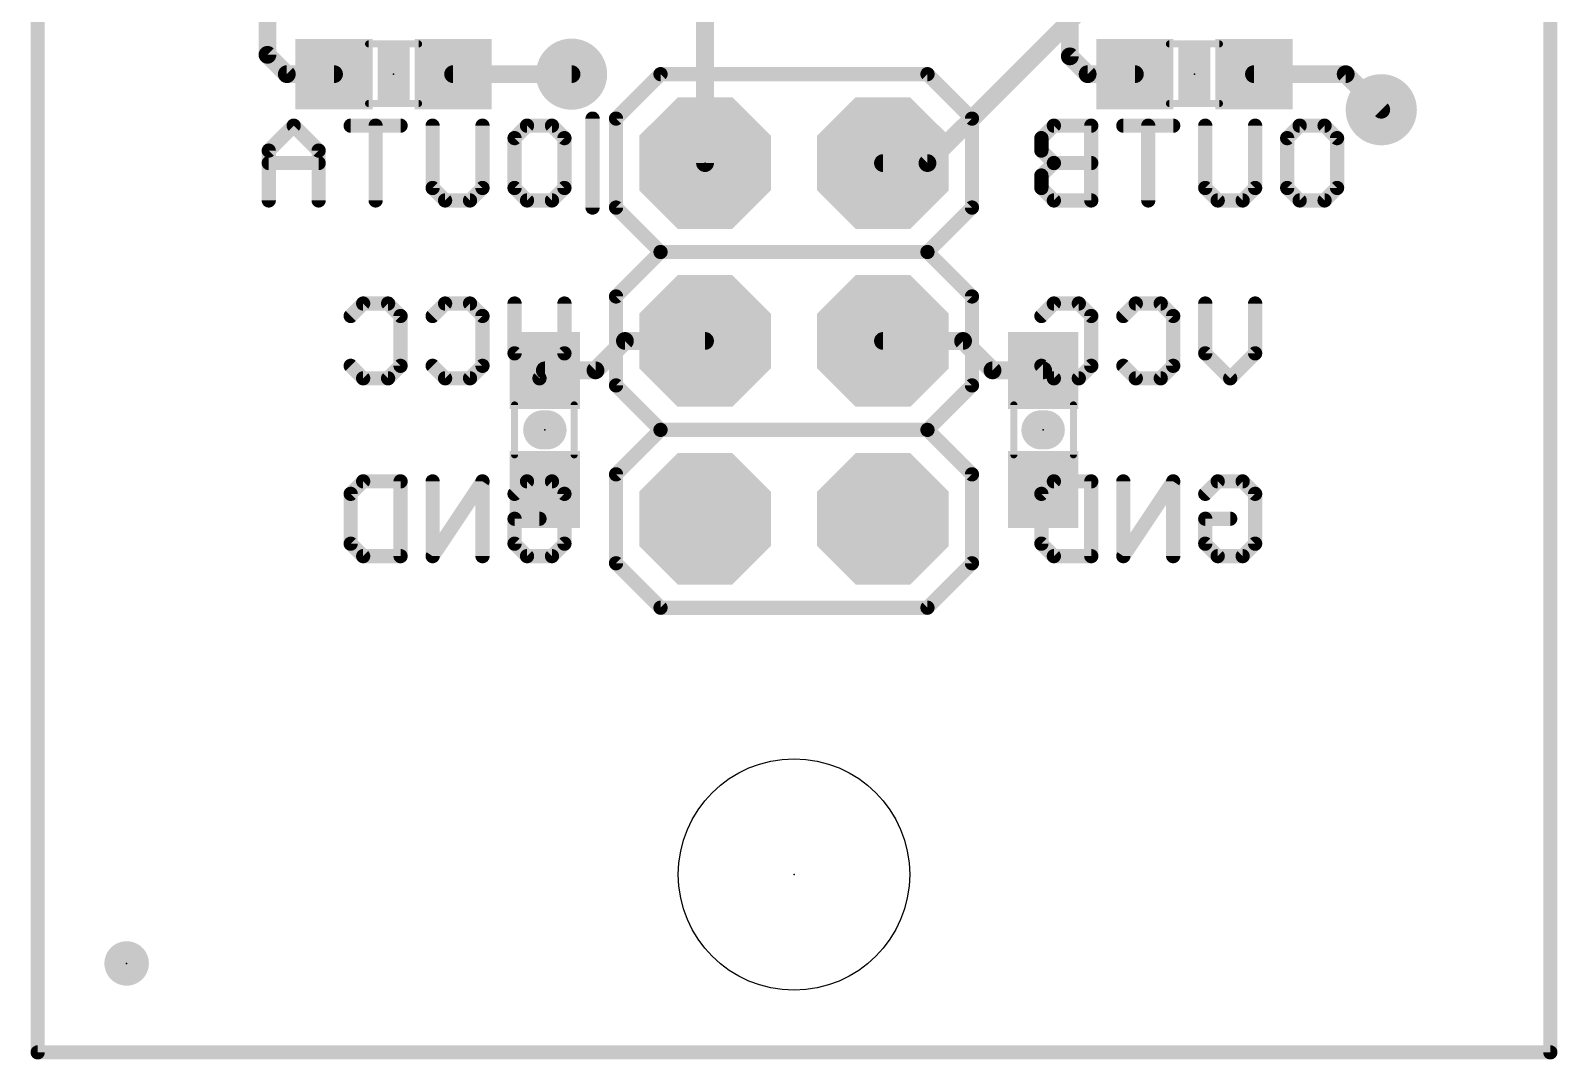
# Model space of a CAD drawing. Extents: x -57.1 to 21.7, y -10.2 to 39.5.
# Drawn here: x -0.1 to 21.69, y -0.1 to 14.59 of the extents above; entities that cross this region are included whole.
import ezdxf

# ---------------------------------------------------------------- set-up
doc = ezdxf.new("R2010")
doc.units = 0
for name, color, linetype in [('1', 12, 'CONTINUOUS'), ('16', 132, 'CONTINUOUS'), ('17', 110, 'CONTINUOUS'), ('18', 110, 'CONTINUOUS'), ('20', 53, 'CONTINUOUS'), ('21', 53, 'CONTINUOUS'), ('22', 53, 'CONTINUOUS'), ('23', 53, 'CONTINUOUS'), ('51', 53, 'CONTINUOUS')]:
    doc.layers.add(name, color=color, linetype=linetype)

# ---------------------------------------------------------------- blocks, each defined once
blk = doc.blocks.new('RECT')
blk.add_solid([(-0.5, -0.5), (0.5, -0.5), (-0.5, 0.5), (0.5, 0.5)])
blk = doc.blocks.new('PIE')
at = {"const_width": 0.5}
blk.add_lwpolyline([(0, -0.25, 1), (0, 0.25, 1), (0, -0.25)], format="xyb", dxfattribs=at)
blk = doc.blocks.new('OCTAGONP')
at = {"const_width": 0.5}
blk.add_lwpolyline([(-0.25, -0.1036), (-0.25, 0.1036), (-0.1036, 0.25), (0.1036, 0.25), (0.25, 0.1036), (0.25, -0.1036), (0.1036, -0.25), (-0.1036, -0.25), (-0.25, -0.1036), (-0.25, 0.1036)], dxfattribs=at)
blk = doc.blocks.new('ROUNDV')
at = {"const_width": 0.5}
blk.add_lwpolyline([(0, -0.25, 1), (0, 0.25, 1), (0, -0.25)], format="xyb", dxfattribs=at)

msp = doc.modelspace()

# ---------------------------------------------------------------- linework, layer by layer
at = {"layer": '1'}
for points, const_width in [([(0, 0), (0, 39.37)], 0.2032), ([(21.59, 39.37), (21.59, 0)], 0.2032), ([(3.28, 15.61), (3.28, 14.246)], 0.254), ([(14.732, 14.224), (14.732, 15.588)], 0.254), ([(3.556, 13.97), (3.28, 14.246)], 0.254), ([(14.986, 13.97), (14.732, 14.224)], 0.254), ([(4.23, 13.97), (3.556, 13.97)], 0.254), ([(5.93, 13.97), (7.62, 13.97)], 0.254), ([(15.66, 13.97), (14.986, 13.97)], 0.254), ([(17.36, 13.97), (18.669, 13.97)], 0.254), ([(18.669, 13.97), (19.177, 13.462)], 0.254), ([(7.962, 9.74), (8.382, 10.16)], 0.254), ([(8.382, 10.16), (9.525, 10.16)], 0.254), ([(13.208, 10.16), (12.065, 10.16)], 0.254), ([(13.628, 9.74), (13.208, 10.16)], 0.254), ([(7.239, 9.74), (7.962, 9.74)], 0.254), ([(14.351, 9.74), (13.628, 9.74)], 0.254), ([(21.59, 0), (0, 0)], 0.2032)]:
    msp.add_lwpolyline(points, dxfattribs=dict(at, const_width=const_width))
for points, const_width in [([(3.3249, 14.2909, 1), (3.2351, 14.2011)], 0.127), ([(3.2165, 14.246, 1), (3.3435, 14.246)], 0.127), ([(14.7769, 14.2689, 1), (14.6871, 14.1791)], 0.127), ([(14.6685, 14.224, 1), (14.7955, 14.224)], 0.127), ([(3.556, 14.0335, 1), (3.556, 13.9065)], 0.127), ([(3.5111, 13.9251, 1), (3.6009, 14.0149)], 0.127), ([(4.23, 13.9065, 1), (4.23, 14.0335)], 0.127), ([(5.93, 14.0335, 1), (5.93, 13.9065)], 0.127), ([(7.62, 13.9065, 1), (7.62, 14.0335)], 0.127), ([(14.986, 14.0335, 1), (14.986, 13.9065)], 0.127), ([(14.9411, 13.9251, 1), (15.0309, 14.0149)], 0.127), ([(15.66, 13.9065, 1), (15.66, 14.0335)], 0.127), ([(17.36, 14.0335, 1), (17.36, 13.9065)], 0.127), ([(18.7139, 14.0149, 1), (18.6241, 13.9251)], 0.127), ([(18.669, 13.9065, 1), (18.669, 14.0335)], 0.127), ([(19.1321, 13.4171, 1), (19.2219, 13.5069)], 0.127), ([(8.382, 10.2235, 1), (8.382, 10.0965)], 0.127), ([(8.4269, 10.1151, 1), (8.3371, 10.2049)], 0.127), ([(9.525, 10.0965, 1), (9.525, 10.2235)], 0.127), ([(12.065, 10.2235, 1), (12.065, 10.0965)], 0.127), ([(13.2529, 10.2049, 1), (13.1631, 10.1151)], 0.127), ([(13.208, 10.0965, 1), (13.208, 10.2235)], 0.127), ([(7.239, 9.8035, 1), (7.239, 9.6765)], 0.127), ([(7.9171, 9.7849, 1), (8.0069, 9.6951)], 0.127), ([(7.962, 9.6765, 1), (7.962, 9.8035)], 0.127), ([(13.628, 9.8035, 1), (13.628, 9.6765)], 0.127), ([(13.5831, 9.6951, 1), (13.6729, 9.7849)], 0.127), ([(14.351, 9.6765, 1), (14.351, 9.8035)], 0.127), ([(0, 0.0508, 1), (0, -0.0508)], 0.1016), ([(-0.0508, 0, 1), (0.0508, 0)], 0.1016), ([(21.5392, 0, 1), (21.6408, 0)], 0.1016), ([(21.59, -0.0508, 1), (21.59, 0.0508)], 0.1016)]:
    msp.add_lwpolyline(points, format="xyb", dxfattribs=dict(at, const_width=const_width))
at = {"layer": '16'}
for points, const_width in [([(0, 0), (0, 39.37)], 0.2032), ([(21.59, 39.37), (21.59, 0)], 0.2032), ([(9.525, 24.384), (9.525, 12.7)], 0.254), ([(15.24, 15.24), (12.7, 12.7)], 0.254), ([(12.7, 12.7), (12.065, 12.7)], 0.254), ([(21.59, 0), (0, 0)], 0.2032)]:
    msp.add_lwpolyline(points, dxfattribs=dict(at, const_width=const_width))
for points, const_width in [([(9.4615, 12.7, 1), (9.5885, 12.7)], 0.127), ([(12.065, 12.7635, 1), (12.065, 12.6365)], 0.127), ([(12.6551, 12.7449, 1), (12.7449, 12.6551)], 0.127), ([(12.7, 12.6365, 1), (12.7, 12.7635)], 0.127), ([(0, 0.0508, 1), (0, -0.0508)], 0.1016), ([(-0.0508, 0, 1), (0.0508, 0)], 0.1016), ([(21.5392, 0, 1), (21.6408, 0)], 0.1016), ([(21.59, -0.0508, 1), (21.59, 0.0508)], 0.1016)]:
    msp.add_lwpolyline(points, format="xyb", dxfattribs=dict(at, const_width=const_width))
at = {"layer": '20', "const_width": 0.2032}
for points in [[(0, 0), (0, 25.4)], [(21.59, 25.4), (21.59, 0)], [(21.59, 0), (0, 0)]]:
    msp.add_lwpolyline(points, dxfattribs=at)
at = {"layer": '20', "const_width": 0.1016}
for points in [[(0, 0.0508, 1), (0, -0.0508)], [(-0.0508, 0, 1), (0.0508, 0)], [(21.5392, 0, 1), (21.6408, 0)], [(21.59, -0.0508, 1), (21.59, 0.0508)]]:
    msp.add_lwpolyline(points, format="xyb", dxfattribs=at)
at = {"layer": '20'}
msp.add_circle((10.795, 2.54), 1.651, dxfattribs=at)
at = {"layer": '21'}
for points, const_width in [([(8.89, 13.97), (8.255, 13.335)], 0.2032), ([(8.89, 13.97), (12.7, 13.97)], 0.2032), ([(12.7, 13.97), (13.335, 13.335)], 0.2032), ([(7.92, 12.065), (7.92, 13.335)], 0.2032), ([(8.255, 13.335), (8.255, 12.065)], 0.2032), ([(13.335, 13.335), (13.335, 12.065)], 0.2032), ([(8.255, 12.065), (8.89, 11.43)], 0.2032), ([(13.335, 12.065), (12.7, 11.43)], 0.2032), ([(8.89, 11.43), (8.255, 10.795)], 0.2032), ([(12.7, 11.43), (8.89, 11.43)], 0.2032), ([(12.7, 11.43), (13.335, 10.795)], 0.2032), ([(8.255, 10.795), (8.255, 9.525)], 0.2032), ([(13.335, 10.795), (13.335, 9.525)], 0.2032), ([(8.255, 9.525), (8.89, 8.89)], 0.2032), ([(13.335, 9.525), (12.7, 8.89)], 0.2032), ([(7.2085, 8.89), (7.2695, 8.89)], 0.5588), ([(14.3815, 8.89), (14.3205, 8.89)], 0.5588), ([(8.89, 8.89), (8.255, 8.255)], 0.2032), ([(12.7, 8.89), (8.89, 8.89)], 0.2032), ([(12.7, 8.89), (13.335, 8.255)], 0.2032), ([(8.255, 8.255), (8.255, 6.985)], 0.2032), ([(13.335, 8.255), (13.335, 6.985)], 0.2032), ([(8.255, 6.985), (8.89, 6.35)], 0.2032), ([(13.335, 6.985), (12.7, 6.35)], 0.2032), ([(12.7, 6.35), (8.89, 6.35)], 0.2032)]:
    msp.add_lwpolyline(points, dxfattribs=dict(at, const_width=const_width))
for points, const_width in [([(8.89, 14.0208, 1), (8.89, 13.9192)], 0.1016), ([(8.9259, 13.9341, 1), (8.8541, 14.0059)], 0.1016), ([(12.7359, 14.0059, 1), (12.6641, 13.9341)], 0.1016), ([(12.7, 13.9192, 1), (12.7, 14.0208)], 0.1016), ([(7.9708, 13.335, 1), (7.8692, 13.335)], 0.1016), ([(8.3058, 13.335, 1), (8.2042, 13.335)], 0.1016), ([(8.2191, 13.3709, 1), (8.2909, 13.2991)], 0.1016), ([(13.3858, 13.335, 1), (13.2842, 13.335)], 0.1016), ([(13.2991, 13.2991, 1), (13.3709, 13.3709)], 0.1016), ([(7.8692, 12.065, 1), (7.9708, 12.065)], 0.1016), ([(8.2909, 12.1009, 1), (8.2191, 12.0291)], 0.1016), ([(8.2042, 12.065, 1), (8.3058, 12.065)], 0.1016), ([(13.2842, 12.065, 1), (13.3858, 12.065)], 0.1016), ([(13.3709, 12.0291, 1), (13.2991, 12.1009)], 0.1016), ([(8.89, 11.4808, 1), (8.89, 11.3792)], 0.1016), ([(8.9259, 11.3941, 1), (8.8541, 11.4659)], 0.1016), ([(8.8541, 11.3941, 1), (8.9259, 11.4659)], 0.1016), ([(12.7359, 11.4659, 1), (12.6641, 11.3941)], 0.1016), ([(12.6641, 11.4659, 1), (12.7359, 11.3941)], 0.1016), ([(12.7, 11.3792, 1), (12.7, 11.4808)], 0.1016), ([(8.3058, 10.795, 1), (8.2042, 10.795)], 0.1016), ([(13.3858, 10.795, 1), (13.2842, 10.795)], 0.1016), ([(8.2191, 10.8309, 1), (8.2909, 10.7591)], 0.1016), ([(13.2991, 10.7591, 1), (13.3709, 10.8309)], 0.1016), ([(8.2909, 9.5609, 1), (8.2191, 9.4891)], 0.1016), ([(13.3709, 9.4891, 1), (13.2991, 9.5609)], 0.1016), ([(8.2042, 9.525, 1), (8.3058, 9.525)], 0.1016), ([(13.2842, 9.525, 1), (13.3858, 9.525)], 0.1016), ([(7.2085, 9.0297, 1), (7.2085, 8.7503)], 0.2794), ([(7.2695, 8.7503, 1), (7.2695, 9.0297)], 0.2794), ([(14.3205, 9.0297, 1), (14.3205, 8.7503)], 0.2794), ([(14.3815, 8.7503, 1), (14.3815, 9.0297)], 0.2794), ([(8.89, 8.9408, 1), (8.89, 8.8392)], 0.1016), ([(8.9259, 8.8541, 1), (8.8541, 8.9259)], 0.1016), ([(8.8541, 8.8541, 1), (8.9259, 8.9259)], 0.1016), ([(12.7359, 8.9259, 1), (12.6641, 8.8541)], 0.1016), ([(12.6641, 8.9259, 1), (12.7359, 8.8541)], 0.1016), ([(12.7, 8.8392, 1), (12.7, 8.9408)], 0.1016), ([(8.3058, 8.255, 1), (8.2042, 8.255)], 0.1016), ([(8.2191, 8.2909, 1), (8.2909, 8.2191)], 0.1016), ([(13.3858, 8.255, 1), (13.2842, 8.255)], 0.1016), ([(13.2991, 8.2191, 1), (13.3709, 8.2909)], 0.1016), ([(8.2909, 7.0209, 1), (8.2191, 6.9491)], 0.1016), ([(8.2042, 6.985, 1), (8.3058, 6.985)], 0.1016), ([(13.2842, 6.985, 1), (13.3858, 6.985)], 0.1016), ([(13.3709, 6.9491, 1), (13.2991, 7.0209)], 0.1016), ([(8.89, 6.4008, 1), (8.89, 6.2992)], 0.1016), ([(8.8541, 6.3141, 1), (8.9259, 6.3859)], 0.1016), ([(12.6641, 6.3859, 1), (12.7359, 6.3141)], 0.1016), ([(12.7, 6.2992, 1), (12.7, 6.4008)], 0.1016)]:
    msp.add_lwpolyline(points, format="xyb", dxfattribs=dict(at, const_width=const_width))
at = {"layer": '22', "const_width": 0.2032}
for points in [[(3.6543, 13.2343), (3.2984, 12.8784)], [(4.0102, 12.8784), (3.6543, 13.2343)], [(5.1796, 13.2343), (4.4678, 13.2343)], [(4.8237, 12.1666), (4.8237, 13.2343)], [(5.6372, 12.3445), (5.6372, 13.2343)], [(6.349, 13.2343), (6.349, 12.3445)], [(6.8066, 13.0564), (6.9845, 13.2343)], [(6.9845, 13.2343), (7.3405, 13.2343)], [(7.3405, 13.2343), (7.5184, 13.0564)], [(14.504, 13.2343), (14.326, 13.0564)], [(15.0378, 13.2343), (14.504, 13.2343)], [(15.0378, 12.1666), (15.0378, 13.2343)], [(16.2072, 13.2343), (15.4954, 13.2343)], [(15.8513, 12.1666), (15.8513, 13.2343)], [(16.6648, 12.3445), (16.6648, 13.2343)], [(17.3766, 13.2343), (17.3766, 12.3445)], [(17.8342, 13.0564), (18.0121, 13.2343)], [(18.0121, 13.2343), (18.368, 13.2343)], [(18.368, 13.2343), (18.546, 13.0564)], [(6.8066, 12.3445), (6.8066, 13.0564)], [(7.5184, 13.0564), (7.5184, 12.3445)], [(14.326, 13.0564), (14.326, 12.8784)], [(17.8342, 12.3445), (17.8342, 13.0564)], [(18.546, 13.0564), (18.546, 12.3445)], [(3.2984, 12.8784), (3.2984, 12.1666)], [(4.0102, 12.1666), (4.0102, 12.8784)], [(14.326, 12.8784), (14.504, 12.7005)], [(4.0102, 12.7005), (3.2984, 12.7005)], [(14.504, 12.7005), (14.326, 12.5225)], [(15.0378, 12.7005), (14.504, 12.7005)], [(5.8151, 12.1666), (5.6372, 12.3445)], [(6.349, 12.3445), (6.1711, 12.1666)], [(6.9845, 12.1666), (6.8066, 12.3445)], [(7.5184, 12.3445), (7.3405, 12.1666)], [(14.326, 12.5225), (14.326, 12.3445)], [(14.326, 12.3445), (14.504, 12.1666)], [(16.8427, 12.1666), (16.6648, 12.3445)], [(17.3766, 12.3445), (17.1987, 12.1666)], [(18.0121, 12.1666), (17.8342, 12.3445)], [(18.546, 12.3445), (18.368, 12.1666)], [(6.1711, 12.1666), (5.8151, 12.1666)], [(7.3405, 12.1666), (6.9845, 12.1666)], [(14.504, 12.1666), (15.0378, 12.1666)], [(17.1987, 12.1666), (16.8427, 12.1666)], [(18.368, 12.1666), (18.0121, 12.1666)], [(4.4678, 10.5164), (4.6458, 10.6943)], [(4.6458, 10.6943), (5.0017, 10.6943)], [(5.0017, 10.6943), (5.1796, 10.5164)], [(5.6372, 10.5164), (5.8151, 10.6943)], [(5.8151, 10.6943), (6.1711, 10.6943)], [(6.1711, 10.6943), (6.349, 10.5164)], [(6.8066, 9.9825), (6.8066, 10.6943)], [(7.5184, 10.6943), (7.5184, 9.9825)], [(14.326, 10.5164), (14.5039, 10.6943)], [(14.5039, 10.6943), (14.8599, 10.6943)], [(14.8599, 10.6943), (15.0378, 10.5164)], [(15.4954, 10.5164), (15.6733, 10.6943)], [(15.6733, 10.6943), (16.0293, 10.6943)], [(16.0293, 10.6943), (16.2072, 10.5164)], [(16.6648, 9.9825), (16.6648, 10.6943)], [(17.3766, 10.6943), (17.3766, 9.9825)], [(5.1796, 10.5164), (5.1796, 9.8046)], [(6.349, 10.5164), (6.349, 9.8046)], [(15.0378, 10.5164), (15.0378, 9.8046)], [(16.2072, 10.5164), (16.2072, 9.8046)], [(7.1625, 9.6266), (6.8066, 9.9825)], [(7.5184, 9.9825), (7.1625, 9.6266)], [(17.0207, 9.6266), (16.6648, 9.9825)], [(17.3766, 9.9825), (17.0207, 9.6266)], [(4.6458, 9.6266), (4.4678, 9.8046)], [(5.1796, 9.8046), (5.0017, 9.6266)], [(5.8151, 9.6266), (5.6372, 9.8046)], [(6.349, 9.8046), (6.1711, 9.6266)], [(14.5039, 9.6266), (14.326, 9.8046)], [(15.0378, 9.8046), (14.8599, 9.6266)], [(15.6733, 9.6266), (15.4954, 9.8046)], [(16.2072, 9.8046), (16.0293, 9.6266)], [(5.0017, 9.6266), (4.6458, 9.6266)], [(6.1711, 9.6266), (5.8151, 9.6266)], [(14.8599, 9.6266), (14.5039, 9.6266)], [(16.0293, 9.6266), (15.6733, 9.6266)], [(4.4678, 7.9764), (4.6458, 8.1543)], [(4.4678, 7.2646), (4.4678, 7.9764)], [(4.6458, 8.1543), (5.1796, 8.1543)], [(5.1796, 8.1543), (5.1796, 7.0866)], [(6.349, 8.1543), (5.6372, 7.0866)], [(5.6372, 7.0866), (5.6372, 8.1543)], [(6.349, 7.0866), (6.349, 8.1543)], [(6.8066, 7.9764), (6.9845, 8.1543)], [(6.9845, 8.1543), (7.3405, 8.1543)], [(7.3405, 8.1543), (7.5184, 7.9764)], [(7.5184, 7.9764), (7.5184, 7.2646)], [(14.326, 7.9764), (14.5039, 8.1543)], [(14.326, 7.2646), (14.326, 7.9764)], [(14.5039, 8.1543), (15.0378, 8.1543)], [(15.0378, 8.1543), (15.0378, 7.0866)], [(16.2072, 8.1543), (15.4954, 7.0866)], [(15.4954, 7.0866), (15.4954, 8.1543)], [(16.2072, 7.0866), (16.2072, 8.1543)], [(16.6648, 7.9764), (16.8427, 8.1543)], [(16.8427, 8.1543), (17.1986, 8.1543)], [(17.1986, 8.1543), (17.3766, 7.9764)], [(17.3766, 7.9764), (17.3766, 7.2646)], [(6.8066, 7.2646), (6.8066, 7.6205)], [(6.8066, 7.6205), (7.1625, 7.6205)], [(16.6648, 7.2646), (16.6648, 7.6205)], [(16.6648, 7.6205), (17.0207, 7.6205)], [(4.6458, 7.0866), (4.4678, 7.2646)], [(6.9845, 7.0866), (6.8066, 7.2646)], [(7.5184, 7.2646), (7.3405, 7.0866)], [(14.5039, 7.0866), (14.326, 7.2646)], [(16.8427, 7.0866), (16.6648, 7.2646)], [(17.3766, 7.2646), (17.1986, 7.0866)], [(5.1796, 7.0866), (4.6458, 7.0866)], [(7.3405, 7.0866), (6.9845, 7.0866)], [(15.0378, 7.0866), (14.5039, 7.0866)], [(17.1986, 7.0866), (16.8427, 7.0866)]]:
    msp.add_lwpolyline(points, dxfattribs=at)
at = {"layer": '22', "const_width": 0.1016}
for points in [[(3.6902, 13.2702, 1), (3.6184, 13.1984)], [(3.6902, 13.1984, 1), (3.6184, 13.2702)], [(4.4678, 13.2851, 1), (4.4678, 13.1835)], [(4.8745, 13.2343, 1), (4.7729, 13.2343)], [(5.1796, 13.1835, 1), (5.1796, 13.2851)], [(5.688, 13.2343, 1), (5.5864, 13.2343)], [(6.3998, 13.2343, 1), (6.2982, 13.2343)], [(6.9845, 13.2851, 1), (6.9845, 13.1835)], [(7.0205, 13.1984, 1), (6.9486, 13.2702)], [(7.3764, 13.2702, 1), (7.3045, 13.1984)], [(7.3405, 13.1835, 1), (7.3405, 13.2851)], [(14.504, 13.2851, 1), (14.504, 13.1835)], [(14.5399, 13.1984, 1), (14.468, 13.2702)], [(15.0886, 13.2343, 1), (14.987, 13.2343)], [(15.0378, 13.1835, 1), (15.0378, 13.2851)], [(15.4954, 13.2851, 1), (15.4954, 13.1835)], [(15.9021, 13.2343, 1), (15.8005, 13.2343)], [(16.2072, 13.1835, 1), (16.2072, 13.2851)], [(16.7156, 13.2343, 1), (16.614, 13.2343)], [(17.4274, 13.2343, 1), (17.3258, 13.2343)], [(18.0121, 13.2851, 1), (18.0121, 13.1835)], [(18.0481, 13.1984, 1), (17.9762, 13.2702)], [(18.404, 13.2702, 1), (18.3321, 13.1984)], [(18.368, 13.1835, 1), (18.368, 13.2851)], [(6.8574, 13.0564, 1), (6.7558, 13.0564)], [(6.7707, 13.0923, 1), (6.8425, 13.0204)], [(7.5692, 13.0564, 1), (7.4676, 13.0564)], [(7.4825, 13.0204, 1), (7.5543, 13.0923)], [(14.3768, 13.0564, 1), (14.2752, 13.0564)], [(14.2901, 13.0923, 1), (14.3619, 13.0204)], [(17.885, 13.0564, 1), (17.7834, 13.0564)], [(17.7983, 13.0923, 1), (17.8701, 13.0204)], [(18.5968, 13.0564, 1), (18.4952, 13.0564)], [(18.5101, 13.0204, 1), (18.5819, 13.0923)], [(3.3492, 12.8784, 1), (3.2476, 12.8784)], [(3.2625, 12.9143, 1), (3.3343, 12.8425)], [(4.061, 12.8784, 1), (3.9594, 12.8784)], [(3.9743, 12.8425, 1), (4.0461, 12.9143)], [(14.3619, 12.9143, 1), (14.2901, 12.8425)], [(14.2752, 12.8784, 1), (14.3768, 12.8784)], [(3.2984, 12.7513, 1), (3.2984, 12.6497)], [(4.0102, 12.6497, 1), (4.0102, 12.7513)], [(14.504, 12.7513, 1), (14.504, 12.6497)], [(14.5399, 12.6645, 1), (14.468, 12.7364)], [(14.468, 12.6645, 1), (14.5399, 12.7364)], [(15.0378, 12.6497, 1), (15.0378, 12.7513)], [(5.6731, 12.3805, 1), (5.6013, 12.3086)], [(6.3849, 12.3086, 1), (6.3131, 12.3805)], [(6.8425, 12.3805, 1), (6.7707, 12.3086)], [(7.5543, 12.3086, 1), (7.4825, 12.3805)], [(14.3768, 12.5225, 1), (14.2752, 12.5225)], [(14.2901, 12.5584, 1), (14.3619, 12.4866)], [(14.3619, 12.3805, 1), (14.2901, 12.3086)], [(16.7007, 12.3805, 1), (16.6289, 12.3086)], [(17.4125, 12.3086, 1), (17.3407, 12.3805)], [(17.8701, 12.3805, 1), (17.7983, 12.3086)], [(18.5819, 12.3086, 1), (18.5101, 12.3805)], [(3.2476, 12.1666, 1), (3.3492, 12.1666)], [(3.9594, 12.1666, 1), (4.061, 12.1666)], [(4.7729, 12.1666, 1), (4.8745, 12.1666)], [(5.5864, 12.3445, 1), (5.688, 12.3445)], [(5.8151, 12.2174, 1), (5.8151, 12.1158)], [(5.7792, 12.1307, 1), (5.8511, 12.2025)], [(6.1351, 12.2025, 1), (6.207, 12.1307)], [(6.1711, 12.1158, 1), (6.1711, 12.2174)], [(6.2982, 12.3445, 1), (6.3998, 12.3445)], [(6.7558, 12.3445, 1), (6.8574, 12.3445)], [(6.9845, 12.2174, 1), (6.9845, 12.1158)], [(6.9486, 12.1307, 1), (7.0205, 12.2025)], [(7.3045, 12.2025, 1), (7.3764, 12.1307)], [(7.3405, 12.1158, 1), (7.3405, 12.2174)], [(7.4676, 12.3445, 1), (7.5692, 12.3445)], [(14.2752, 12.3445, 1), (14.3768, 12.3445)], [(14.504, 12.2174, 1), (14.504, 12.1158)], [(14.468, 12.1307, 1), (14.5399, 12.2025)], [(14.987, 12.1666, 1), (15.0886, 12.1666)], [(15.0378, 12.1158, 1), (15.0378, 12.2174)], [(15.8005, 12.1666, 1), (15.9021, 12.1666)], [(16.614, 12.3445, 1), (16.7156, 12.3445)], [(16.8427, 12.2174, 1), (16.8427, 12.1158)], [(16.8068, 12.1307, 1), (16.8787, 12.2025)], [(17.1627, 12.2025, 1), (17.2346, 12.1307)], [(17.1987, 12.1158, 1), (17.1987, 12.2174)], [(17.3258, 12.3445, 1), (17.4274, 12.3445)], [(17.7834, 12.3445, 1), (17.885, 12.3445)], [(18.0121, 12.2174, 1), (18.0121, 12.1158)], [(17.9762, 12.1307, 1), (18.0481, 12.2025)], [(18.3321, 12.2025, 1), (18.404, 12.1307)], [(18.368, 12.1158, 1), (18.368, 12.2174)], [(18.4952, 12.3445, 1), (18.5968, 12.3445)], [(4.6458, 10.7451, 1), (4.6458, 10.6435)], [(4.6817, 10.6584, 1), (4.6098, 10.7302)], [(5.0376, 10.7302, 1), (4.9657, 10.6584)], [(5.0017, 10.6435, 1), (5.0017, 10.7451)], [(5.8151, 10.7451, 1), (5.8151, 10.6435)], [(5.8511, 10.6584, 1), (5.7792, 10.7302)], [(6.207, 10.7302, 1), (6.1351, 10.6584)], [(6.1711, 10.6435, 1), (6.1711, 10.7451)], [(6.8574, 10.6943, 1), (6.7558, 10.6943)], [(7.5692, 10.6943, 1), (7.4676, 10.6943)], [(14.5039, 10.7451, 1), (14.5039, 10.6435)], [(14.5399, 10.6584, 1), (14.468, 10.7302)], [(14.8958, 10.7302, 1), (14.8239, 10.6584)], [(14.8599, 10.6435, 1), (14.8599, 10.7451)], [(15.6733, 10.7451, 1), (15.6733, 10.6435)], [(15.7093, 10.6584, 1), (15.6374, 10.7302)], [(16.0652, 10.7302, 1), (15.9933, 10.6584)], [(16.0293, 10.6435, 1), (16.0293, 10.7451)], [(16.7156, 10.6943, 1), (16.614, 10.6943)], [(17.4274, 10.6943, 1), (17.3258, 10.6943)], [(4.4319, 10.5523, 1), (4.5037, 10.4804)], [(5.2304, 10.5164, 1), (5.1288, 10.5164)], [(5.1437, 10.4804, 1), (5.2155, 10.5523)], [(5.6013, 10.5523, 1), (5.6731, 10.4804)], [(6.3998, 10.5164, 1), (6.2982, 10.5164)], [(6.3131, 10.4804, 1), (6.3849, 10.5523)], [(14.2901, 10.5523, 1), (14.3619, 10.4804)], [(15.0886, 10.5164, 1), (14.987, 10.5164)], [(15.0019, 10.4804, 1), (15.0737, 10.5523)], [(15.4595, 10.5523, 1), (15.5313, 10.4804)], [(16.258, 10.5164, 1), (16.1564, 10.5164)], [(16.1713, 10.4804, 1), (16.2431, 10.5523)], [(6.8425, 10.0184, 1), (6.7707, 9.9466)], [(6.7558, 9.9825, 1), (6.8574, 9.9825)], [(7.4676, 9.9825, 1), (7.5692, 9.9825)], [(7.5543, 9.9466, 1), (7.4825, 10.0184)], [(16.7007, 10.0184, 1), (16.6289, 9.9466)], [(16.614, 9.9825, 1), (16.7156, 9.9825)], [(17.3258, 9.9825, 1), (17.4274, 9.9825)], [(17.4125, 9.9466, 1), (17.3407, 10.0184)], [(4.5037, 9.8405, 1), (4.4319, 9.7686)], [(5.1288, 9.8046, 1), (5.2304, 9.8046)], [(5.2155, 9.7686, 1), (5.1437, 9.8405)], [(5.6731, 9.8405, 1), (5.6013, 9.7686)], [(6.2982, 9.8046, 1), (6.3998, 9.8046)], [(6.3849, 9.7686, 1), (6.3131, 9.8405)], [(14.3619, 9.8405, 1), (14.2901, 9.7686)], [(14.987, 9.8046, 1), (15.0886, 9.8046)], [(15.0737, 9.7686, 1), (15.0019, 9.8405)], [(15.5313, 9.8405, 1), (15.4595, 9.7686)], [(16.1564, 9.8046, 1), (16.258, 9.8046)], [(16.2431, 9.7686, 1), (16.1713, 9.8405)], [(4.6458, 9.6774, 1), (4.6458, 9.5758)], [(4.6098, 9.5907, 1), (4.6817, 9.6625)], [(4.9657, 9.6625, 1), (5.0376, 9.5907)], [(5.0017, 9.5758, 1), (5.0017, 9.6774)], [(5.8151, 9.6774, 1), (5.8151, 9.5758)], [(5.7792, 9.5907, 1), (5.8511, 9.6625)], [(6.1351, 9.6625, 1), (6.207, 9.5907)], [(6.1711, 9.5758, 1), (6.1711, 9.6774)], [(7.1266, 9.6625, 1), (7.1984, 9.5907)], [(7.1266, 9.5907, 1), (7.1984, 9.6625)], [(14.5039, 9.6774, 1), (14.5039, 9.5758)], [(14.468, 9.5907, 1), (14.5399, 9.6625)], [(14.8239, 9.6625, 1), (14.8958, 9.5907)], [(14.8599, 9.5758, 1), (14.8599, 9.6774)], [(15.6733, 9.6774, 1), (15.6733, 9.5758)], [(15.6374, 9.5907, 1), (15.7093, 9.6625)], [(15.9933, 9.6625, 1), (16.0652, 9.5907)], [(16.0293, 9.5758, 1), (16.0293, 9.6774)], [(16.9848, 9.6625, 1), (17.0566, 9.5907)], [(16.9848, 9.5907, 1), (17.0566, 9.6625)], [(4.5186, 7.9764, 1), (4.417, 7.9764)], [(4.6458, 8.2051, 1), (4.6458, 8.1035)], [(4.6817, 8.1184, 1), (4.6098, 8.1902)], [(5.2304, 8.1543, 1), (5.1288, 8.1543)], [(5.1796, 8.1035, 1), (5.1796, 8.2051)], [(5.688, 8.1543, 1), (5.5864, 8.1543)], [(6.3998, 8.1543, 1), (6.2982, 8.1543)], [(6.3913, 8.1261, 1), (6.3067, 8.1825)], [(6.9845, 8.2051, 1), (6.9845, 8.1035)], [(7.0205, 8.1184, 1), (6.9486, 8.1902)], [(7.3764, 8.1902, 1), (7.3045, 8.1184)], [(7.3405, 8.1035, 1), (7.3405, 8.2051)], [(7.5692, 7.9764, 1), (7.4676, 7.9764)], [(14.3768, 7.9764, 1), (14.2752, 7.9764)], [(14.5039, 8.2051, 1), (14.5039, 8.1035)], [(14.5399, 8.1184, 1), (14.468, 8.1902)], [(15.0886, 8.1543, 1), (14.987, 8.1543)], [(15.0378, 8.1035, 1), (15.0378, 8.2051)], [(15.5462, 8.1543, 1), (15.4446, 8.1543)], [(16.258, 8.1543, 1), (16.1564, 8.1543)], [(16.2495, 8.1261, 1), (16.1649, 8.1825)], [(16.8427, 8.2051, 1), (16.8427, 8.1035)], [(16.8787, 8.1184, 1), (16.8068, 8.1902)], [(17.2346, 8.1902, 1), (17.1627, 8.1184)], [(17.1986, 8.1035, 1), (17.1986, 8.2051)], [(17.4274, 7.9764, 1), (17.3258, 7.9764)], [(4.4319, 8.0123, 1), (4.5037, 7.9404)], [(6.7707, 8.0123, 1), (6.8425, 7.9404)], [(7.4825, 7.9404, 1), (7.5543, 8.0123)], [(14.2901, 8.0123, 1), (14.3619, 7.9404)], [(16.6289, 8.0123, 1), (16.7007, 7.9404)], [(17.3407, 7.9404, 1), (17.4125, 8.0123)], [(6.8574, 7.6205, 1), (6.7558, 7.6205)], [(6.8066, 7.6713, 1), (6.8066, 7.5697)], [(7.1625, 7.5697, 1), (7.1625, 7.6713)], [(16.7156, 7.6205, 1), (16.614, 7.6205)], [(16.6648, 7.6713, 1), (16.6648, 7.5697)], [(17.0207, 7.5697, 1), (17.0207, 7.6713)], [(4.5037, 7.3005, 1), (4.4319, 7.2286)], [(4.417, 7.2646, 1), (4.5186, 7.2646)], [(6.8425, 7.3005, 1), (6.7707, 7.2286)], [(6.7558, 7.2646, 1), (6.8574, 7.2646)], [(7.4676, 7.2646, 1), (7.5692, 7.2646)], [(7.5543, 7.2286, 1), (7.4825, 7.3005)], [(14.3619, 7.3005, 1), (14.2901, 7.2286)], [(14.2752, 7.2646, 1), (14.3768, 7.2646)], [(16.7007, 7.3005, 1), (16.6289, 7.2286)], [(16.614, 7.2646, 1), (16.7156, 7.2646)], [(17.3258, 7.2646, 1), (17.4274, 7.2646)], [(17.4125, 7.2286, 1), (17.3407, 7.3005)], [(4.6458, 7.1374, 1), (4.6458, 7.0358)], [(4.6098, 7.0507, 1), (4.6817, 7.1225)], [(5.1288, 7.0866, 1), (5.2304, 7.0866)], [(5.1796, 7.0358, 1), (5.1796, 7.1374)], [(5.5949, 7.1148, 1), (5.6795, 7.0584)], [(5.5864, 7.0866, 1), (5.688, 7.0866)], [(6.2982, 7.0866, 1), (6.3998, 7.0866)], [(6.9845, 7.1374, 1), (6.9845, 7.0358)], [(6.9486, 7.0507, 1), (7.0205, 7.1225)], [(7.3045, 7.1225, 1), (7.3764, 7.0507)], [(7.3405, 7.0358, 1), (7.3405, 7.1374)], [(14.5039, 7.1374, 1), (14.5039, 7.0358)], [(14.468, 7.0507, 1), (14.5399, 7.1225)], [(14.987, 7.0866, 1), (15.0886, 7.0866)], [(15.0378, 7.0358, 1), (15.0378, 7.1374)], [(15.4531, 7.1148, 1), (15.5377, 7.0584)], [(15.4446, 7.0866, 1), (15.5462, 7.0866)], [(16.1564, 7.0866, 1), (16.258, 7.0866)], [(16.8427, 7.1374, 1), (16.8427, 7.0358)], [(16.8068, 7.0507, 1), (16.8787, 7.1225)], [(17.1627, 7.1225, 1), (17.2346, 7.0507)], [(17.1986, 7.0358, 1), (17.1986, 7.1374)]]:
    msp.add_lwpolyline(points, format="xyb", dxfattribs=at)
at = {"layer": '23'}
for p in [(5.08, 13.97), (16.51, 13.97), (9.525, 12.7), (7.239, 8.89), (14.351, 8.89), (10.795, 2.54), (1.27, 1.27)]:
    msp.add_point(p, dxfattribs=at)
at = {"layer": '51', "const_width": 0.1016}
for points in [[(4.724, 14.402), (5.436, 14.402)], [(16.154, 14.402), (16.866, 14.402)], [(4.724, 13.551), (5.436, 13.551)], [(16.154, 13.551), (16.866, 13.551)], [(6.807, 8.534), (6.807, 9.246)], [(7.658, 8.534), (7.658, 9.246)], [(13.932, 9.246), (13.932, 8.534)], [(14.783, 9.246), (14.783, 8.534)]]:
    msp.add_lwpolyline(points, dxfattribs=at)
at = {"layer": '51', "const_width": 0.0508}
for points in [[(4.724, 14.4274, 1), (4.724, 14.3766)], [(5.436, 14.3766, 1), (5.436, 14.4274)], [(16.154, 14.4274, 1), (16.154, 14.3766)], [(16.866, 14.3766, 1), (16.866, 14.4274)], [(4.724, 13.5764, 1), (4.724, 13.5256)], [(5.436, 13.5256, 1), (5.436, 13.5764)], [(16.154, 13.5764, 1), (16.154, 13.5256)], [(16.866, 13.5256, 1), (16.866, 13.5764)], [(6.8324, 9.246, 1), (6.7816, 9.246)], [(7.6834, 9.246, 1), (7.6326, 9.246)], [(13.9574, 9.246, 1), (13.9066, 9.246)], [(14.8084, 9.246, 1), (14.7576, 9.246)], [(6.7816, 8.534, 1), (6.8324, 8.534)], [(7.6326, 8.534, 1), (7.6834, 8.534)], [(13.9066, 8.534, 1), (13.9574, 8.534)], [(14.7576, 8.534, 1), (14.8084, 8.534)]]:
    msp.add_lwpolyline(points, format="xyb", dxfattribs=at)

# ---------------------------------------------------------------- block references
at = {"layer": '1', "xscale": 1.1}
for p in [(4.23, 13.97), (5.93, 13.97), (15.66, 13.97), (17.36, 13.97)]:
    msp.add_blockref('RECT', p, dxfattribs=at)
for p, rotation in [((7.239, 9.74), 90), ((14.351, 9.74), 270), ((7.239, 8.04), 90), ((14.351, 8.04), 270)]:
    msp.add_blockref('RECT', p, dxfattribs=dict(at, rotation=rotation))
at = {"layer": '1', "xscale": 0.635, "yscale": 0.635}
msp.add_blockref('PIE', (1.27, 1.27), dxfattribs=at)
at = {"layer": '17', "xscale": 1.8796, "yscale": 1.8796, "rotation": 270}
for p in [(9.525, 12.7), (9.525, 12.7), (12.065, 12.7), (12.065, 12.7), (9.525, 10.16), (9.525, 10.16), (12.065, 10.16), (12.065, 10.16), (9.525, 7.62), (9.525, 7.62), (12.065, 7.62), (12.065, 7.62)]:
    msp.add_blockref('OCTAGONP', p, dxfattribs=at)
at = {"layer": '18', "xscale": 1.016, "yscale": 1.016}
for p in [(7.62, 13.97), (7.62, 13.97), (19.177, 13.462), (19.177, 13.462)]:
    msp.add_blockref('ROUNDV', p, dxfattribs=at)
at = {"layer": '21', "xscale": 0.4572, "yscale": 0.762}
for p in [(5.08, 13.97), (16.51, 13.97)]:
    msp.add_blockref('RECT', p, dxfattribs=at)
at = {"layer": '51', "xscale": 0.5001, "yscale": 0.95}
for p in [(4.4919, 13.9751), (5.6603, 13.9751), (15.9219, 13.9751), (17.0903, 13.9751)]:
    msp.add_blockref('RECT', p, dxfattribs=at)
at = {"layer": '51'}
for p, xscale, yscale, rotation in [((9.525, 12.7), 0.508, 0.508, 270), ((12.065, 12.7), 0.508, 0.508, 270), ((9.525, 10.16), 0.508, 0.508, 270), ((12.065, 10.16), 0.508, 0.508, 270), ((7.2339, 9.4703), 0.5001, 0.95, 90), ((14.3561, 9.4782), 0.5001, 0.95, 270), ((7.2339, 8.3018), 0.5001, 0.95, 90), ((14.3561, 8.3098), 0.5001, 0.95, 270), ((9.525, 7.62), 0.508, 0.508, 270), ((12.065, 7.62), 0.508, 0.508, 270)]:
    msp.add_blockref('RECT', p, dxfattribs=dict(at, xscale=xscale, yscale=yscale, rotation=rotation))

doc.saveas('drawing.dxf')
